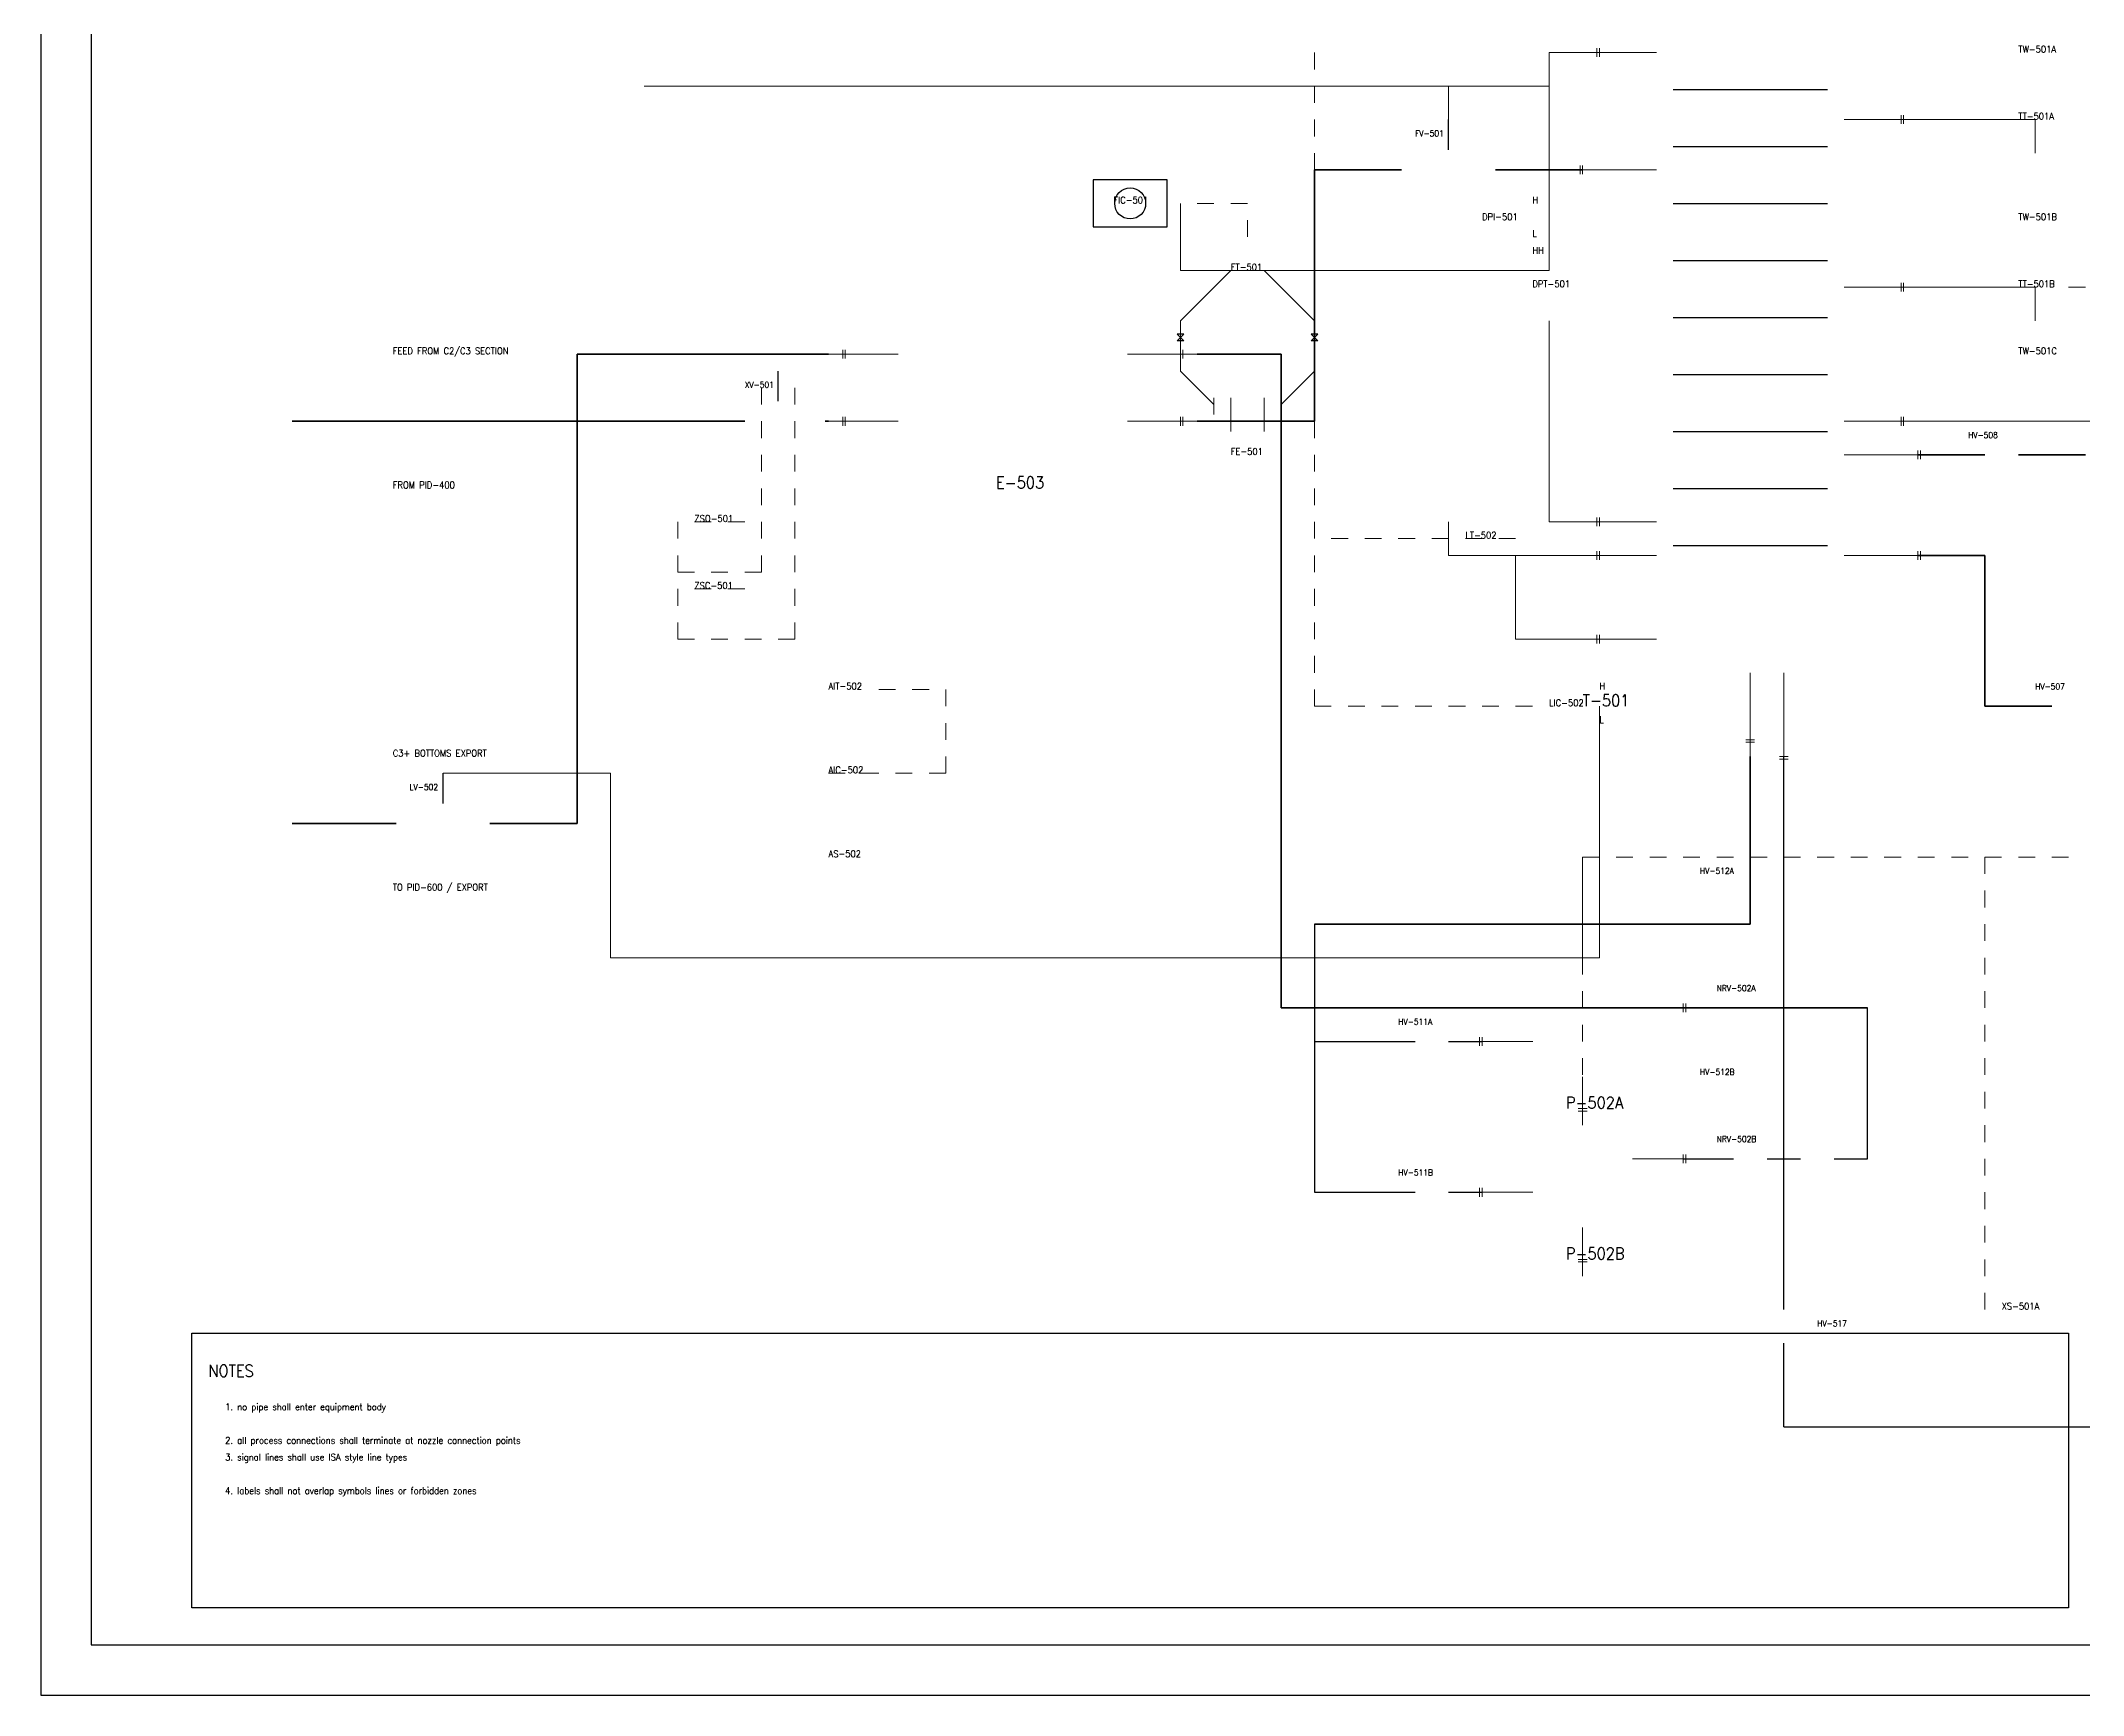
# Model space of a CAD drawing. Header units: metres. Extents: x 10 to 1179, y 10 to 831.
# Drawn here: x 10 to 619, y 10 to 504 of the extents above; entities that cross this region are included whole.
import ezdxf

# ---------------------------------------------------------------- set-up
doc = ezdxf.new("R2010")
doc.units = ezdxf.units.M
for name, color, linetype in [('BORDER', 7, 'CONTINUOUS'), ('DRAIN', 8, 'CONTINUOUS'), ('EQUIPMENT', 7, 'CONTINUOUS'), ('IMPULSE_LINE', 8, 'CONTINUOUS'), ('INSTRUMENT', 7, 'CONTINUOUS'), ('NOZZLES', 7, 'CONTINUOUS'), ('PROCESS', 7, 'CONTINUOUS'), ('SIGNAL_ELECTRIC', 8, 'CONTINUOUS'), ('SIGNAL_PNEUMATIC', 8, 'CONTINUOUS'), ('TABLE', 8, 'CONTINUOUS'), ('TEXT', 7, 'CONTINUOUS'), ('VALVES', 7, 'CONTINUOUS')]:
    doc.layers.add(name, color=color, linetype=linetype)
doc.styles.get("Standard").update_dxf_attribs({"font": 'STANDARD'})

msp = doc.modelspace()

# ---------------------------------------------------------------- linework, layer by layer
at = {"layer": 'BORDER'}
for points in [[(10, 10), (1179, 10), (1179, 831), (10, 831), (10, 10)], [(25, 25), (1164, 25), (1164, 816), (25, 816), (25, 25)]]:
    msp.add_lwpolyline(points, dxfattribs=at)
at = {"layer": 'DRAIN', "lineweight": 25}
for points in [[(530, 125), (530, 290)], [(530, 90), (530, 115)], [(530, 90), (720, 90)]]:
    msp.add_lwpolyline(points, dxfattribs=at)
at = {"layer": 'EQUIPMENT'}
for p, q in [((497, 489), (543, 489)), ((497, 472), (543, 472)), ((497, 455), (543, 455)), ((497, 438), (543, 438)), ((497, 421), (543, 421)), ((497, 404), (543, 404)), ((497, 387), (543, 387)), ((497, 370), (543, 370)), ((497, 353), (543, 353))]:
    msp.add_line(p, q, dxfattribs=at)
at = {"layer": 'IMPULSE_LINE', "lineweight": 18}
for p, q in [((470, 500), (460, 500)), ((460, 500), (460, 440)), ((570, 480), (585, 480)), ((585, 480), (605, 480)), ((605, 480), (605, 470)), ((350, 420), (365, 435)), ((390, 420), (375, 435)), ((570, 430), (585, 430)), ((585, 430), (605, 430)), ((605, 430), (605, 420)), ((350, 405), (350, 420)), ((390, 405), (390, 420)), ((460, 360), (460, 420)), ((360, 395), (350, 405)), ((380, 395), (390, 405)), ((360, 392), (360, 397)), ((380, 392), (380, 397)), ((570, 390), (585, 390)), ((585, 390), (640, 390)), ((430, 350), (430, 360)), ((470, 360), (460, 360)), ((470, 350), (430, 350)), ((450, 325), (450, 350)), ((470, 325), (450, 325))]:
    msp.add_line(p, q, dxfattribs=at)
at = {"layer": 'INSTRUMENT'}
for p, q in [((430, 471), (430, 480)), ((230, 396), (230, 405)), ((130, 276), (130, 285))]:
    msp.add_line(p, q, dxfattribs=at)
at = {"layer": 'INSTRUMENT', "lineweight": 18}
for p, q in [((365, 387), (365, 397)), ((375, 387), (375, 397))]:
    msp.add_line(p, q, dxfattribs=at)
at = {"layer": 'INSTRUMENT'}
msp.add_lwpolyline([(324, 448), (346, 448), (346, 462), (324, 462), (324, 448)], dxfattribs=at)
msp.add_circle((335, 455), 4.62, dxfattribs=at)
at = {"layer": 'NOZZLES', "lineweight": 13}
for p, q in [((492, 500), (470, 500)), ((474.25, 501.3), (474.25, 498.7)), ((475, 501.3), (475, 498.7)), ((548, 480), (570, 480)), ((565, 478.7), (565, 481.3)), ((565.75, 478.7), (565.75, 481.3)), ((469.25, 466.3), (469.25, 463.7)), ((470, 466.3), (470, 463.7)), ((492, 465), (470, 465)), ((548, 430), (570, 430)), ((565, 428.7), (565, 431.3)), ((565.75, 428.7), (565.75, 431.3)), ((265.8, 410), (245, 410)), ((249.25, 411.3), (249.25, 408.7)), ((250, 411.3), (250, 408.7)), ((334.2, 410), (355, 410)), ((350, 408.7), (350, 411.3)), ((350.75, 408.7), (350.75, 411.3)), ((265.8, 390), (245, 390)), ((249.25, 391.3), (249.25, 388.7)), ((250, 391.3), (250, 388.7)), ((334.2, 390), (355, 390)), ((350, 388.7), (350, 391.3)), ((350.75, 388.7), (350.75, 391.3)), ((548, 390), (570, 390)), ((565, 388.7), (565, 391.3)), ((565.75, 388.7), (565.75, 391.3)), ((548, 380), (570, 380)), ((570, 378.7), (570, 381.3)), ((570.75, 378.7), (570.75, 381.3)), ((492, 360), (470, 360)), ((474.25, 361.3), (474.25, 358.7)), ((475, 361.3), (475, 358.7)), ((492, 350), (470, 350)), ((474.25, 351.3), (474.25, 348.7)), ((475, 351.3), (475, 348.7)), ((548, 350), (570, 350)), ((570, 348.7), (570, 351.3)), ((570.75, 348.7), (570.75, 351.3)), ((492, 325), (470, 325)), ((474.25, 326.3), (474.25, 323.7)), ((475, 326.3), (475, 323.7)), ((520, 315), (520, 290)), ((530, 315), (530, 290)), ((518.7, 295), (521.3, 295)), ((518.7, 294.25), (521.3, 294.25)), ((528.7, 290), (531.3, 290)), ((528.7, 289.25), (531.3, 289.25)), ((484.88, 215), (500, 215)), ((500, 213.7), (500, 216.3)), ((500.75, 213.7), (500.75, 216.3)), ((439.25, 206.3), (439.25, 203.7)), ((440, 206.3), (440, 203.7)), ((455.12, 205), (440, 205)), ((470, 194.5), (470, 180)), ((468.7, 185), (471.3, 185)), ((468.7, 184.25), (471.3, 184.25)), ((500, 168.7), (500, 171.3)), ((500.75, 168.7), (500.75, 171.3)), ((484.88, 170), (500, 170)), ((439.25, 161.3), (439.25, 158.7)), ((440, 161.3), (440, 158.7)), ((455.12, 160), (440, 160)), ((470, 149.5), (470, 135)), ((468.7, 140), (471.3, 140)), ((468.7, 139.25), (471.3, 139.25))]:
    msp.add_line(p, q, dxfattribs=at)
at = {"layer": 'PROCESS', "lineweight": 35}
for points in [[(390, 390), (390, 465)], [(390, 465), (416, 465)], [(444, 465), (470, 465)], [(245, 410), (170, 410)], [(170, 410), (170, 270)], [(380, 410), (355, 410)], [(380, 215), (380, 410)], [(85, 390), (220, 390)], [(244, 390), (245, 390)], [(355, 390), (390, 390)], [(570, 380), (590, 380)], [(600, 380), (620, 380)], [(570, 350), (590, 350)], [(590, 350), (590, 305)], [(590, 305), (610, 305)], [(520, 290), (520, 240)], [(85, 270), (116, 270)], [(144, 270), (170, 270)], [(520, 240), (390, 240)], [(555, 215), (380, 215)]]:
    msp.add_lwpolyline(points, dxfattribs=at)
at = {"layer": 'PROCESS', "lineweight": 25}
for points in [[(390, 240), (390, 205)], [(390, 240), (390, 160)], [(500, 215), (515, 215)], [(525, 215), (535, 215)], [(545, 215), (555, 215)], [(555, 170), (555, 215)], [(390, 205), (420, 205)], [(430, 205), (440, 205)], [(500, 170), (515, 170)], [(525, 170), (535, 170)], [(545, 170), (555, 170)], [(390, 160), (420, 160)], [(430, 160), (440, 160)]]:
    msp.add_lwpolyline(points, dxfattribs=at)
at = {"layer": 'SIGNAL_ELECTRIC', "lineweight": 18}
for p, q in [((390, 495), (390, 500)), ((390, 485), (390, 490)), ((390, 475), (390, 480)), ((390, 465), (390, 470)), ((390, 455), (390, 460)), ((360, 455), (355, 455)), ((370, 455), (365, 455)), ((370, 445), (370, 450)), ((390, 445), (390, 450)), ((390, 435), (390, 440)), ((390, 425), (390, 430)), ((615, 430), (620, 430)), ((390, 415), (390, 420)), ((390, 405), (390, 410)), ((225, 395), (225, 400)), ((235, 395), (235, 400)), ((390, 395), (390, 400)), ((225, 385), (225, 390)), ((235, 385), (235, 390)), ((390, 385), (390, 390)), ((225, 375), (225, 380)), ((235, 375), (235, 380)), ((390, 375), (390, 380)), ((225, 365), (225, 370)), ((235, 365), (235, 370)), ((390, 365), (390, 370)), ((200, 360), (200, 355)), ((210, 360), (205, 360)), ((220, 360), (215, 360)), ((225, 355), (225, 360)), ((235, 355), (235, 360)), ((390, 355), (390, 360)), ((400, 355), (395, 355)), ((410, 355), (405, 355)), ((420, 355), (415, 355)), ((430, 355), (425, 355)), ((440, 355), (435, 355)), ((450, 355), (445, 355)), ((200, 350), (200, 345)), ((225, 345), (225, 350)), ((235, 345), (235, 350)), ((390, 345), (390, 350)), ((200, 345), (205, 345)), ((210, 345), (215, 345)), ((220, 345), (225, 345)), ((200, 340), (200, 335)), ((210, 340), (205, 340)), ((220, 340), (215, 340)), ((235, 335), (235, 340)), ((390, 335), (390, 340)), ((200, 330), (200, 325)), ((235, 325), (235, 330)), ((390, 325), (390, 330)), ((200, 325), (205, 325)), ((210, 325), (215, 325)), ((220, 325), (225, 325)), ((230, 325), (235, 325)), ((390, 315), (390, 320)), ((260, 310), (265, 310)), ((270, 310), (275, 310)), ((280, 310), (280, 305)), ((390, 305), (390, 310)), ((390, 305), (395, 305)), ((400, 305), (405, 305)), ((410, 305), (415, 305)), ((420, 305), (425, 305)), ((430, 305), (435, 305)), ((440, 305), (445, 305)), ((450, 305), (455, 305)), ((280, 300), (280, 295)), ((280, 290), (280, 285)), ((250, 285), (245, 285)), ((260, 285), (255, 285)), ((270, 285), (265, 285)), ((280, 285), (275, 285)), ((470, 255), (470, 260)), ((470, 260), (475, 260)), ((480, 260), (485, 260)), ((490, 260), (495, 260)), ((500, 260), (505, 260)), ((510, 260), (515, 260)), ((520, 260), (525, 260)), ((530, 260), (535, 260)), ((540, 260), (545, 260)), ((550, 260), (555, 260)), ((560, 260), (565, 260)), ((570, 260), (575, 260)), ((580, 260), (585, 260)), ((590, 260), (590, 255)), ((590, 260), (595, 260)), ((600, 260), (605, 260)), ((610, 260), (615, 260)), ((470, 250), (470, 255)), ((470, 245), (470, 250)), ((590, 250), (590, 245)), ((470, 240), (470, 245)), ((470, 235), (470, 240)), ((590, 240), (590, 235)), ((470, 230), (470, 235)), ((470, 225), (470, 230)), ((590, 230), (590, 225)), ((470, 215), (470, 220)), ((590, 220), (590, 215)), ((470, 205), (470, 210)), ((590, 210), (590, 205)), ((470, 195), (470, 200)), ((590, 200), (590, 195)), ((470, 185), (470, 190)), ((590, 190), (590, 185)), ((590, 180), (590, 175)), ((590, 170), (590, 165)), ((590, 160), (590, 155)), ((590, 150), (590, 145)), ((590, 140), (590, 135)), ((590, 130), (590, 125))]:
    msp.add_line(p, q, dxfattribs=at)
at = {"layer": 'SIGNAL_PNEUMATIC', "lineweight": 18}
for p, q in [((460, 490), (190, 490)), ((190, 490), (430, 490)), ((205, 490), (210, 490)), ((215, 490), (220, 490)), ((235, 490), (240, 490)), ((245, 490), (250, 490)), ((260, 490), (265, 490)), ((270, 490), (275, 490)), ((290, 490), (295, 490)), ((300, 490), (305, 490)), ((345, 490), (350, 490)), ((355, 490), (360, 490)), ((375, 490), (380, 490)), ((385, 490), (390, 490)), ((400, 490), (405, 490)), ((410, 490), (415, 490)), ((430, 490), (430, 480)), ((440, 490), (445, 490)), ((460, 435), (460, 490)), ((460, 480), (460, 485)), ((350, 455), (350, 435)), ((460, 450), (460, 455)), ((350, 435), (460, 435)), ((365, 435), (370, 435)), ((395, 435), (400, 435)), ((420, 435), (425, 435)), ((450, 435), (455, 435)), ((475, 305), (475, 230)), ((475, 285), (475, 290)), ((180, 285), (130, 285)), ((160, 285), (165, 285)), ((180, 230), (180, 285)), ((180, 275), (180, 280)), ((475, 255), (475, 260)), ((180, 245), (180, 250)), ((475, 230), (180, 230)), ((230, 230), (235, 230)), ((260, 230), (265, 230)), ((285, 230), (290, 230)), ((315, 230), (320, 230)), ((370, 230), (375, 230)), ((400, 230), (405, 230)), ((425, 230), (430, 230)), ((455, 230), (460, 230))]:
    msp.add_line(p, q, dxfattribs=at)
at = {"layer": 'TABLE'}
msp.add_lwpolyline([(55, 118), (615, 118), (615, 36), (55, 36), (55, 118)], dxfattribs=at)
at = {"layer": 'VALVES'}
for points in [[(349, 416), (350, 415), (351, 416), (349, 416)], [(349, 414), (350, 415), (351, 414), (349, 414)], [(389, 416), (390, 415), (391, 416), (389, 416)], [(389, 414), (390, 415), (391, 414), (389, 414)]]:
    msp.add_lwpolyline(points, dxfattribs=at)

# ---------------------------------------------------------------- texts
at = {"layer": 'TEXT'}
for s, height, p in [('TW-501A', 2, (600, 500)), ('TT-501A', 2, (600, 480)), ('FV-501', 1.8, (420, 475)), ('FIC-501', 2, (330, 455)), ('H', 2, (455, 455)), ('DPI-501', 2, (440, 450)), ('TW-501B', 2, (600, 450)), ('L', 2, (455, 445)), ('HH', 2, (455, 440)), ('FT-501', 2, (365, 435)), ('DPT-501', 2, (455, 430)), ('TT-501B', 2, (600, 430)), ('FEED FROM C2/C3 SECTION', 2, (115, 410)), ('TW-501C', 2, (600, 410)), ('XV-501', 1.8, (220, 400)), ('HV-508', 1.8, (585, 385)), ('FE-501', 2, (365, 380)), ('FROM PID-400', 2, (115, 370)), ('E-503', 3.5, (295, 370)), ('ZSO-501', 2, (205, 360)), ('LT-502', 2, (435, 355)), ('ZSC-501', 2, (205, 340)), ('AIT-502', 2, (245, 310)), ('H', 2, (475, 310)), ('HV-507', 1.8, (605, 310)), ('LIC-502', 2, (460, 305)), ('T-501', 3.5, (470, 305)), ('L', 2, (475, 300)), ('C3+ BOTTOMS EXPORT', 2, (115, 290)), ('AIC-502', 2, (245, 285)), ('LV-502', 1.8, (120, 280)), ('AS-502', 2, (245, 260)), ('HV-512A', 1.8, (505, 255)), ('TO PID-600 / EXPORT', 2, (115, 250)), ('NRV-502A', 1.8, (510, 220)), ('HV-511A', 1.8, (415, 210)), ('HV-512B', 1.8, (505, 195)), ('P-502A', 3.5, (465, 185)), ('NRV-502B', 1.8, (510, 175)), ('HV-511B', 1.8, (415, 165)), ('P-502B', 3.5, (465, 140)), ('XS-501A', 2, (595, 125)), ('HV-517', 1.8, (540, 120)), ('NOTES', 3.5, (60, 105)), ('1. no pipe shall enter equipment body', 2, (65, 95)), ('2. all process connections shall terminate at nozzle connection points', 2, (65, 85)), ('3. signal lines shall use ISA style line types', 2, (65, 80)), ('4. labels shall not overlap symbols lines or forbidden zones', 2, (65, 70))]:
    msp.add_text(s, height=height, dxfattribs=at).set_placement(p)

doc.saveas('drawing.dxf')
